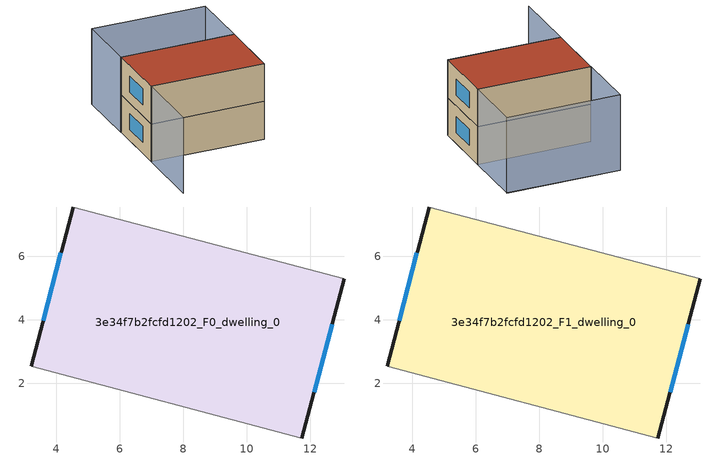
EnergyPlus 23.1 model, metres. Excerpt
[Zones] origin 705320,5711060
3e34f7b2fcfd1202_F0_dwelling_0
 floor ground (EU_floor_Construction): 13.08,5.3 11.74,0.28 3.2,2.54 4.52,7.56 z0
 wall outside (EU_wall_Construction): 4.52,7.56 3.2,2.54 / 11.74,0.28 13.08,5.3 z0:3
 wall adiabatic (EU_wall_Construction): 13.08,5.3 4.52,7.56 / 3.2,2.54 11.74,0.28 z0:3
 window (EU_Window_Construction): 4.14,6.11 3.58,3.98 / 12.12,1.72 12.69,3.85 z0.86:2.14
3e34f7b2fcfd1202_F1_dwelling_0
 floor to 3e34f7b2fcfd1202_F0_dwelling_0 (EU_floor_Construction): 13.08,5.3 11.74,0.28 3.2,2.54 4.52,7.56 z3
 wall outside (EU_wall_Construction): 4.52,7.56 3.2,2.54 / 11.74,0.28 13.08,5.3 z3:6
 wall adiabatic (EU_wall_Construction): 13.08,5.3 4.52,7.56 / 3.2,2.54 11.74,0.28 z3:6
 window (EU_Window_Construction): 4.14,6.11 3.58,3.98 / 12.12,1.72 12.69,3.85 z3.86:5.14
 roof outside (EU_roof_Construction): 11.74,0.28 13.08,5.3 4.52,7.56 3.2,2.54 z6
shading: 1.78,-2.82 3.2,2.54 / 3.2,2.54 11.74,0.28 / 14.37,10.13 5.77,12.41 / 5.77,12.41 14.36,10.14 / 14.36,10.14 13.08,5.29 / 13.08,5.29 4.49,7.56 / 4.49,7.56 5.77,12.41 z0:6
[Building]
EU S2 Campaign: North Axis=0; Terrain=City; Solar Distribution=FullExterior
[Site:Location]
London: Latitude=51.5; Longitude=-0.5; Time Zone=0; Elevation=25
[SizingPeriod:WeatherFileDays]
AnnualSizingPeriod: Begin Month=1; Begin Day of Month=1; End Month=12; End Day of Month=31; Day of Week for Start Day=Monday; Use Weather File Daylight Saving Period=No; Use Weather File Rain and Snow Indicators=No
[MATERIAL]
EU_InternalMass_Material: Roughness=MediumRough; Thickness=0.1; Conductivity=1; Density=1800; Specific Heat=900; Thermal Absorptance=0.9; Solar Absorptance=0.7; Visible Absorptance=0.7
[MATERIAL:NOMASS] Roughness=MediumRough; Thermal Absorptance=0.9; Solar Absorptance=0.7; Visible Absorptance=0.7
Name | Thermal Resistance
EU_wall_NoMass | 3.33993
EU_roof_NoMass | 5.24846
EU_floor_NoMass | 4.08214
[WINDOWMATERIAL:SIMPLEGLAZINGSYSTEM]
EU_Window_SimpleGlazing: UFactor=1.72386; Solar Heat Gain Coefficient=0.72; Visible Transmittance=0.72
[CONSTRUCTION]
EU_wall_Construction: EU_wall_NoMass
EU_roof_Construction: EU_roof_NoMass
EU_floor_Construction: EU_floor_NoMass
EU_Window_Construction: EU_Window_SimpleGlazing
EU_InternalMass_Construction: EU_InternalMass_Material
[ZONE] Type=1; Multiplier=1; Ceiling Height=autocalculate; Volume=137.785; Floor Area=autocalculate; Part of Total Floor Area=Yes
3e34f7b2fcfd1202_F0_dwelling_0; 3e34f7b2fcfd1202_F1_dwelling_0
[INTERNALMASS] Construction=EU_InternalMass_Construction; Surface Area=45.9284
Name | Zone or ZoneList
3e34f7b2fcfd1202_F0_dwelling_0_EU_InternalMass | 3e34f7b2fcfd1202_F0_dwelling_0
3e34f7b2fcfd1202_F1_dwelling_0_EU_InternalMass | 3e34f7b2fcfd1202_F1_dwelling_0
[OTHEREQUIPMENT] Fuel Type=Electricity; Design Level Calculation Method=Watts/Area; Power per Zone Floor Area=1; Fraction Latent=0; Fraction Radiant=0; Fraction Lost=0; Carbon Dioxide Generation Rate=0; EndUse Subcategory=EU_Step8_InternalGains
Name | Zone or ZoneList or Space or SpaceList | Schedule
EU_Step8_InternalGain_3e34f7b2fcfd1202_F0_dwelling_0_f000 | 3e34f7b2fcfd1202_F0_dwelling_0 | EU_Step8_GainSchedule_3e34f7b2fcfd1202_F0_dwelling_0_f000
EU_Step8_InternalGain_3e34f7b2fcfd1202_F1_dwelling_0_f000 | 3e34f7b2fcfd1202_F1_dwelling_0 | EU_Step8_GainSchedule_3e34f7b2fcfd1202_F1_dwelling_0_f000
[ZONEVENTILATION:DESIGNFLOWRATE] Schedule=EU_AlwaysOn; Design Flow Rate Calculation Method=AirChanges/Hour; Air Changes per Hour=0.453648; Ventilation Type=Natural; Fan Pressure Rise=0; Fan Total Efficiency=1; Constant Term Coefficient=1; Temperature Term Coefficient=0; Velocity Term Coefficient=0; Velocity Squared Term Coefficient=0; Minimum Indoor Temperature=-100; Maximum Indoor Temperature=100; Delta Temperature=-100; Minimum Outdoor Temperature=-100; Maximum Outdoor Temperature=100; Maximum Wind Speed=40
Name | Zone or ZoneList or Space or SpaceList
EU_ConstantAir_3e34f7b2fcfd1202_F0_dwelling_0 | 3e34f7b2fcfd1202_F0_dwelling_0
EU_ConstantAir_3e34f7b2fcfd1202_F1_dwelling_0 | 3e34f7b2fcfd1202_F1_dwelling_0
[HVACTEMPLATE:THERMOSTAT] Constant Heating Setpoint=20; Constant Cooling Setpoint=50
EU_HeatOnly_3e34f7b2fcfd1202_F0_dwelling_0; EU_HeatOnly_3e34f7b2fcfd1202_F1_dwelling_0
[HVACTEMPLATE:ZONE:IDEALLOADSAIRSYSTEM] System Availability Schedule=EU_AlwaysOn; Maximum Heating Supply Air Temperature=50; Minimum Cooling Supply Air Temperature=13; Maximum Heating Supply Air Humidity Ratio=0.0156; Minimum Cooling Supply Air Humidity Ratio=0.0077; Heating Limit=NoLimit; Cooling Limit=NoLimit; Heating Availability Schedule=EU_AlwaysOn; Cooling Availability Schedule=EU_CoolingOff; Dehumidification Control Type=ConstantSensibleHeatRatio; Cooling Sensible Heat Ratio=0.7; Dehumidification Setpoint=60; Humidification Control Type=None; Humidification Setpoint=30; Outdoor Air Method=None; Outdoor Air Flow Rate per Person=0.00944; Outdoor Air Flow Rate per Zone Floor Area=0; Outdoor Air Flow Rate per Zone=0; Demand Controlled Ventilation Type=None; Outdoor Air Economizer Type=NoEconomizer; Heat Recovery Type=None; Sensible Heat Recovery Effectiveness=0.7; Latent Heat Recovery Effectiveness=0.65
Name | Template Thermostat
3e34f7b2fcfd1202_F0_dwelling_0 | EU_HeatOnly_3e34f7b2fcfd1202_F0_dwelling_0
3e34f7b2fcfd1202_F1_dwelling_0 | EU_HeatOnly_3e34f7b2fcfd1202_F1_dwelling_0
[SIZING:ZONE] Zone Cooling Design Supply Air Temperature Input Method=SupplyAirTemperature; Zone Cooling Design Supply Air Temperature=13; Zone Heating Design Supply Air Temperature Input Method=SupplyAirTemperature; Zone Heating Design Supply Air Temperature=50; Zone Cooling Design Supply Air Humidity Ratio=0.008; Zone Heating Design Supply Air Humidity Ratio=0.008; Cooling Design Air Flow Method=DesignDay; Cooling Design Air Flow Rate=0; Cooling Minimum Air Flow per Zone Floor Area=0.000762; Cooling Minimum Air Flow=0; Cooling Minimum Air Flow Fraction=0.2; Heating Design Air Flow Method=DesignDay; Heating Design Air Flow Rate=0; Heating Maximum Air Flow per Zone Floor Area=0.002032; Heating Maximum Air Flow=0.141576; Heating Maximum Air Flow Fraction=0.3; Account for Dedicated Outdoor Air System=No; Dedicated Outdoor Air System Control Strategy=NeutralSupplyAir; Dedicated Outdoor Air Low Setpoint Temperature for Design=autosize; Dedicated Outdoor Air High Setpoint Temperature for Design=autosize; Zone Load Sizing Method=Sensible Load Only No Latent Load; Zone Latent Cooling Design Supply Air Humidity Ratio Input Method=HumidityRatioDifference; Zone Cooling Design Supply Air Humidity Ratio Difference=0.005; Zone Latent Heating Design Supply Air Humidity Ratio Input Method=HumidityRatioDifference; Zone Humidification Design Supply Air Humidity Ratio Difference=0.005
3e34f7b2fcfd1202_F0_dwelling_0; 3e34f7b2fcfd1202_F1_dwelling_0
[SCHEDULE:CONSTANT]
Name | Hourly Value
EU_AlwaysOn | 1
EU_CoolingOff | 0
[SCHEDULE:FILE] Column Number=1; Rows to Skip at Top=0; Number of Hours of Data=8760; Column Separator=Comma; Interpolate to Timestep=No; Minutes per Item=60; Adjust Schedule for Daylight Savings=Yes
Name | File
EU_Step8_GainSchedule_3e34f7b2fcfd1202_F0_dwelling_0_f000 | ../../schedules/3e34f7b2fcfd1202/3e34f7b2fcfd1202_F0_dwelling_0_f000_gain.csv
EU_Step8_GainSchedule_3e34f7b2fcfd1202_F1_dwelling_0_f000 | ../../schedules/3e34f7b2fcfd1202/3e34f7b2fcfd1202_F1_dwelling_0_f000_gain.csv
